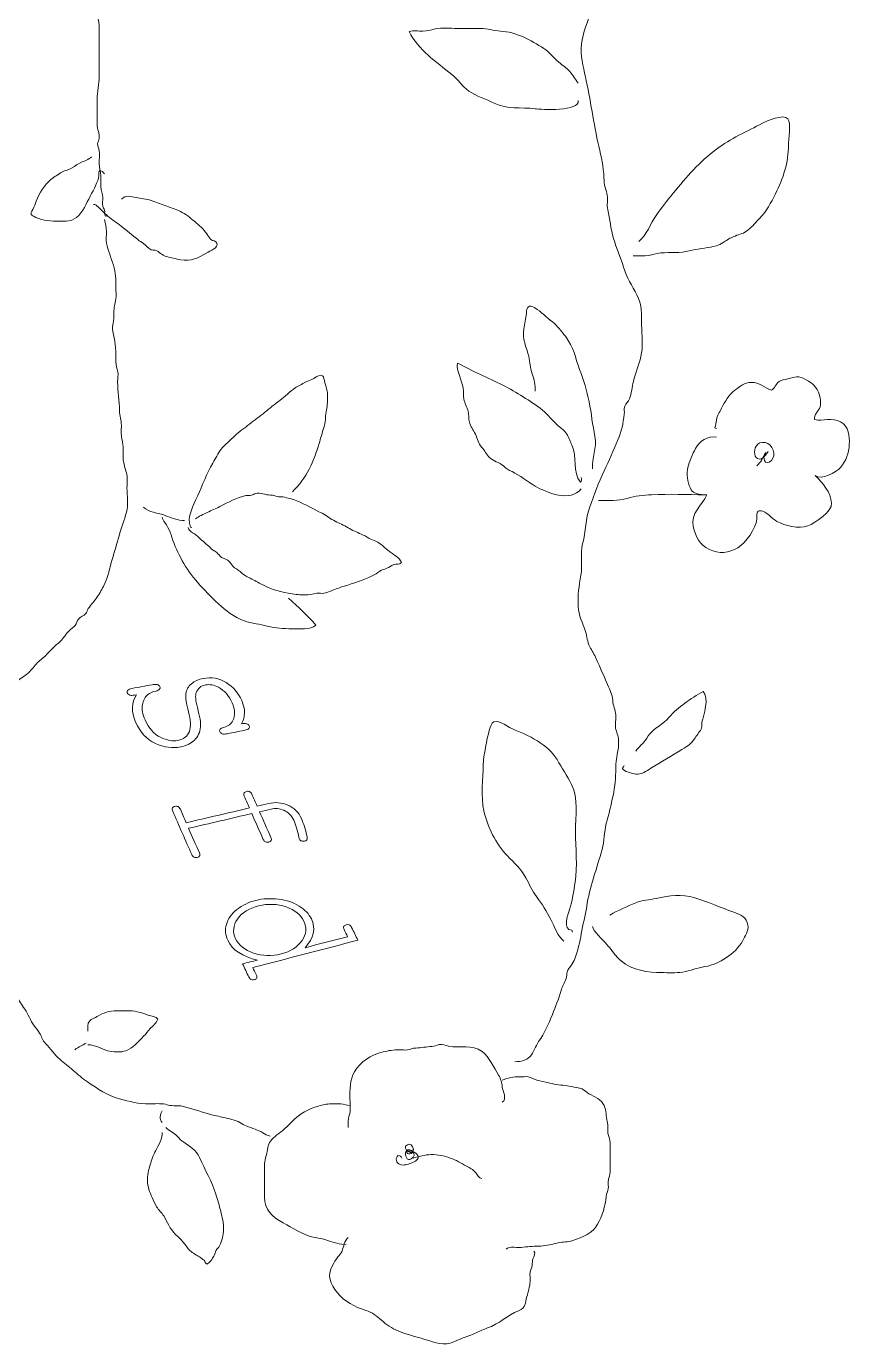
# Model space of a CAD drawing. Header units: millimetres. Extents: x 285.3 to 298.1, y -208.6 to -176.7.
# Drawn here: x 291.02 to 298.12, y -208.57 to -197.2 of the extents above; entities that cross this region are included whole.
import ezdxf

# ---------------------------------------------------------------- set-up
doc = ezdxf.new("R2010")
doc.units = ezdxf.units.MM
doc.header["$MEASUREMENT"] = 0
doc.layers.add('LeftSide', color=7, linetype='Continuous', lineweight=0)

# ---------------------------------------------------------------- blocks, each defined once
blk = doc.blocks.new('Block_4')
at = {"layer": 'LeftSide', "color": 18, "lineweight": 5, "true_color": 0x000000}
for points, knots in [([(292.877, -203.209), (292.896, -203.205), (292.911, -203.205), (292.922, -203.209), (292.933, -203.213), (292.941, -203.218), (292.944, -203.226), (292.948, -203.234), (292.946, -203.242), (292.94, -203.249), (292.934, -203.256), (292.921, -203.261), (292.9, -203.265), (292.853, -203.275), (292.806, -203.284), (292.758, -203.294), (292.739, -203.298), (292.723, -203.298), (292.712, -203.295), (292.702, -203.291), (292.694, -203.285), (292.691, -203.277), (292.687, -203.269), (292.688, -203.262), (292.693, -203.256), (292.698, -203.249), (292.709, -203.244), (292.725, -203.24), (292.763, -203.229), (292.79, -203.209), (292.804, -203.18), (292.826, -203.137), (292.823, -203.086), (292.797, -203.027), (292.77, -202.965), (292.731, -202.921), (292.679, -202.894), (292.64, -202.874), (292.603, -202.867), (292.568, -202.874), (292.528, -202.882), (292.502, -202.903), (292.488, -202.939), (292.479, -202.964), (292.482, -203.007), (292.498, -203.067), (292.519, -203.147), (292.528, -203.202), (292.525, -203.235), (292.521, -203.282), (292.503, -203.321), (292.472, -203.35), (292.441, -203.379), (292.401, -203.398), (292.354, -203.408), (292.284, -203.422), (292.211, -203.412), (292.136, -203.377), (292.061, -203.343), (292.004, -203.282), (291.966, -203.194), (291.927, -203.106), (291.929, -203.027), (291.972, -202.958), (291.95, -202.962), (291.935, -202.965), (291.927, -202.964), (291.92, -202.963), (291.913, -202.961), (291.906, -202.957), (291.9, -202.954), (291.895, -202.949), (291.893, -202.943), (291.89, -202.935), (291.891, -202.928), (291.897, -202.921), (291.904, -202.914), (291.916, -202.908), (291.936, -202.904), (291.993, -202.893), (292.05, -202.882), (292.107, -202.872), (292.127, -202.868), (292.142, -202.868), (292.153, -202.871), (292.164, -202.874), (292.171, -202.88), (292.175, -202.889), (292.178, -202.897), (292.176, -202.904), (292.171, -202.911), (292.165, -202.918), (292.155, -202.923), (292.141, -202.926), (292.111, -202.932), (292.088, -202.942), (292.072, -202.956), (292.047, -202.977), (292.031, -203.007), (292.025, -203.045), (292.018, -203.083), (292.026, -203.126), (292.048, -203.175), (292.079, -203.248), (292.123, -203.298), (292.179, -203.325), (292.234, -203.352), (292.285, -203.361), (292.329, -203.352), (292.381, -203.342), (292.413, -203.316), (292.429, -203.274), (292.444, -203.232), (292.441, -203.175), (292.422, -203.105), (292.402, -203.034), (292.395, -202.982), (292.399, -202.949), (292.403, -202.915), (292.419, -202.887), (292.447, -202.864), (292.474, -202.84), (292.507, -202.825), (292.547, -202.818), (292.618, -202.804), (292.684, -202.816), (292.746, -202.854), (292.807, -202.892), (292.852, -202.944), (292.88, -203.008), (292.913, -203.083), (292.912, -203.151), (292.877, -203.209)], [0, 0, 0, 0, 1, 1, 1, 2, 2, 2, 3, 3, 3, 4, 4, 4, 5, 5, 5, 6, 6, 6, 7, 7, 7, 8, 8, 8, 9, 9, 9, 10, 10, 10, 11, 11, 11, 12, 12, 12, 13, 13, 13, 14, 14, 14, 15, 15, 15, 16, 16, 16, 17, 17, 17, 18, 18, 18, 19, 19, 19, 20, 20, 20, 21, 21, 21, 22, 22, 22, 23, 23, 23, 24, 24, 24, 25, 25, 25, 26, 26, 26, 27, 27, 27, 28, 28, 28, 29, 29, 29, 30, 30, 30, 31, 31, 31, 32, 32, 32, 33, 33, 33, 34, 34, 34, 35, 35, 35, 36, 36, 36, 37, 37, 37, 38, 38, 38, 39, 39, 39, 40, 40, 40, 41, 41, 41, 42, 42, 42, 43, 43, 43, 44, 44, 44, 44]), ([(292.967, -203.982), (292.785, -204.024), (292.604, -204.067), (292.422, -204.109), (292.453, -204.18), (292.484, -204.25), (292.515, -204.32), (292.52, -204.332), (292.521, -204.341), (292.517, -204.347), (292.513, -204.353), (292.506, -204.358), (292.497, -204.36), (292.487, -204.363), (292.478, -204.362), (292.47, -204.358), (292.461, -204.355), (292.454, -204.347), (292.45, -204.336), (292.394, -204.211), (292.339, -204.085), (292.285, -203.96), (292.28, -203.948), (292.28, -203.939), (292.284, -203.933), (292.288, -203.927), (292.294, -203.922), (292.304, -203.92), (292.314, -203.918), (292.323, -203.918), (292.331, -203.922), (292.339, -203.926), (292.346, -203.933), (292.351, -203.945), (292.367, -203.983), (292.384, -204.022), (292.401, -204.061), (292.583, -204.019), (292.764, -203.976), (292.946, -203.934), (292.931, -203.899), (292.916, -203.865), (292.901, -203.831), (292.897, -203.82), (292.896, -203.811), (292.9, -203.804), (292.904, -203.798), (292.912, -203.794), (292.921, -203.791), (292.931, -203.789), (292.94, -203.79), (292.948, -203.793), (292.956, -203.797), (292.963, -203.804), (292.968, -203.815), (292.983, -203.85), (292.998, -203.884), (293.013, -203.918), (293.046, -203.911), (293.079, -203.903), (293.112, -203.895), (293.167, -203.882), (293.222, -203.887), (293.277, -203.91), (293.332, -203.933), (293.37, -203.971), (293.394, -204.024), (293.413, -204.068), (293.429, -204.117), (293.44, -204.17), (293.444, -204.191), (293.445, -204.203), (293.441, -204.209), (293.437, -204.214), (293.43, -204.218), (293.421, -204.22), (293.412, -204.222), (293.403, -204.221), (293.395, -204.218), (293.387, -204.216), (293.381, -204.21), (293.378, -204.203), (293.376, -204.2), (293.375, -204.195), (293.373, -204.187), (293.36, -204.128), (293.345, -204.079), (293.328, -204.039), (293.309, -203.998), (293.281, -203.97), (293.243, -203.954), (293.206, -203.938), (293.168, -203.935), (293.133, -203.943), (293.1, -203.951), (293.067, -203.959), (293.033, -203.966), (293.066, -204.04), (293.098, -204.114), (293.131, -204.188), (293.136, -204.2), (293.137, -204.208), (293.133, -204.215), (293.128, -204.221), (293.122, -204.226), (293.112, -204.228), (293.102, -204.23), (293.094, -204.23), (293.085, -204.226), (293.077, -204.223), (293.07, -204.216), (293.065, -204.204), (293.032, -204.13), (292.999, -204.056), (292.967, -203.982)], [0, 0, 0, 0, 1, 1, 1, 2, 2, 2, 3, 3, 3, 4, 4, 4, 5, 5, 5, 6, 6, 6, 7, 7, 7, 8, 8, 8, 9, 9, 9, 10, 10, 10, 11, 11, 11, 12, 12, 12, 13, 13, 13, 14, 14, 14, 15, 15, 15, 16, 16, 16, 17, 17, 17, 18, 18, 18, 19, 19, 19, 20, 20, 20, 21, 21, 21, 22, 22, 22, 23, 23, 23, 24, 24, 24, 25, 25, 25, 26, 26, 26, 27, 27, 27, 28, 28, 28, 29, 29, 29, 30, 30, 30, 31, 31, 31, 32, 32, 32, 33, 33, 33, 34, 34, 34, 35, 35, 35, 36, 36, 36, 37, 37, 37, 38, 38, 38, 38]), ([(293.88, -205.073), (293.579, -205.152), (293.277, -205.23), (292.975, -205.309), (292.985, -205.33), (292.996, -205.351), (293.006, -205.373), (293.012, -205.384), (293.013, -205.393), (293.009, -205.4), (293.005, -205.406), (292.999, -205.411), (292.989, -205.413), (292.98, -205.416), (292.971, -205.415), (292.962, -205.412), (292.954, -205.409), (292.947, -205.401), (292.941, -205.39), (292.923, -205.352), (292.905, -205.315), (292.887, -205.278), (292.93, -205.266), (292.973, -205.255), (293.016, -205.244), (292.886, -205.216), (292.8, -205.159), (292.76, -205.073), (292.739, -205.03), (292.735, -204.984), (292.748, -204.937), (292.761, -204.889), (292.791, -204.847), (292.838, -204.809), (292.885, -204.772), (292.94, -204.745), (293.001, -204.73), (293.064, -204.715), (293.129, -204.711), (293.197, -204.72), (293.266, -204.728), (293.325, -204.748), (293.375, -204.779), (293.425, -204.81), (293.46, -204.847), (293.48, -204.89), (293.519, -204.973), (293.501, -205.055), (293.425, -205.138), (293.547, -205.106), (293.67, -205.075), (293.792, -205.043), (293.782, -205.022), (293.772, -205.001), (293.762, -204.98), (293.756, -204.969), (293.755, -204.96), (293.759, -204.954), (293.763, -204.947), (293.77, -204.943), (293.78, -204.94), (293.789, -204.938), (293.798, -204.938), (293.806, -204.941), (293.815, -204.945), (293.822, -204.952), (293.827, -204.964), (293.845, -205), (293.863, -205.037), (293.88, -205.073)], [0, 0, 0, 0, 1, 1, 1, 2, 2, 2, 3, 3, 3, 4, 4, 4, 5, 5, 5, 6, 6, 6, 7, 7, 7, 8, 8, 8, 9, 9, 9, 10, 10, 10, 11, 11, 11, 12, 12, 12, 13, 13, 13, 14, 14, 14, 15, 15, 15, 16, 16, 16, 17, 17, 17, 18, 18, 18, 19, 19, 19, 20, 20, 20, 21, 21, 21, 22, 22, 22, 23, 23, 23, 23]), ([(293.22, -205.191), (293.303, -205.17), (293.362, -205.131), (293.4, -205.076), (293.437, -205.021), (293.442, -204.966), (293.416, -204.91), (293.389, -204.854), (293.338, -204.812), (293.262, -204.786), (293.186, -204.76), (293.107, -204.757), (293.024, -204.778), (292.942, -204.798), (292.881, -204.836), (292.843, -204.891), (292.805, -204.947), (292.8, -205.003), (292.827, -205.06), (292.853, -205.116), (292.906, -205.158), (292.982, -205.184), (293.059, -205.21), (293.138, -205.212), (293.22, -205.191)], [0, 0, 0, 0, 1, 1, 1, 2, 2, 2, 3, 3, 3, 4, 4, 4, 5, 5, 5, 6, 6, 6, 7, 7, 7, 8, 8, 8, 8])]:
    blk.add_open_spline(points, degree=3, knots=knots, dxfattribs=at)

msp = doc.modelspace()

# ---------------------------------------------------------------- linework, layer by layer
at = {"layer": 'LeftSide', "color": 18, "lineweight": 9, "true_color": 0x000000}
for points in [[(295.045, -207.197)], [(295.093, -207.095)], [(295.013, -207.285)], [(295.173, -207.212)], [(295.237, -207.256)], [(295.349, -207.299)], [(295.109, -207.372)]]:
    msp.add_lwpolyline(points, dxfattribs=at)
for points, knots in [([(289.233, -191.9), (289.238, -191.924), (289.225, -191.935), (289.233, -191.958), (289.24, -191.98), (289.256, -191.996), (289.266, -192.017), (289.278, -192.042), (289.287, -192.078), (289.294, -192.104), (289.301, -192.133), (289.293, -192.163), (289.301, -192.192), (289.31, -192.223), (289.327, -192.251), (289.343, -192.28), (289.347, -192.288), (289.344, -192.3), (289.349, -192.308), (289.355, -192.319), (289.369, -192.328), (289.375, -192.341), (289.381, -192.356), (289.38, -192.374), (289.387, -192.389), (289.393, -192.401), (289.404, -192.411), (289.41, -192.424), (289.423, -192.453), (289.433, -192.484), (289.446, -192.513), (289.469, -192.564), (289.475, -192.616), (289.486, -192.669), (289.498, -192.725), (289.504, -192.781), (289.518, -192.836), (289.525, -192.862), (289.519, -192.886), (289.521, -192.912), (289.524, -192.94), (289.536, -192.965), (289.538, -192.993), (289.541, -193.046), (289.538, -193.101), (289.538, -193.154), (289.538, -193.208), (289.538, -193.257), (289.55, -193.31), (289.564, -193.371), (289.577, -193.432), (289.597, -193.492), (289.617, -193.552), (289.647, -193.608), (289.67, -193.666), (289.683, -193.698), (289.681, -193.733), (289.697, -193.765), (289.714, -193.8), (289.735, -193.835), (289.758, -193.867), (289.771, -193.886), (289.784, -193.906), (289.797, -193.925), (289.821, -193.958), (289.834, -193.996), (289.857, -194.028), (289.871, -194.047), (289.889, -194.067), (289.905, -194.086), (289.917, -194.099), (289.934, -194.108), (289.947, -194.121), (289.964, -194.14), (289.966, -194.159), (289.979, -194.179), (290.015, -194.232), (290.062, -194.282), (290.098, -194.337), (290.115, -194.363), (290.127, -194.392), (290.145, -194.417), (290.166, -194.447), (290.197, -194.472), (290.219, -194.5), (290.267, -194.561), (290.323, -194.607), (290.378, -194.661), (290.429, -194.71), (290.468, -194.769), (290.514, -194.821), (290.558, -194.871), (290.605, -194.917), (290.649, -194.967), (290.69, -195.014), (290.743, -195.067), (290.775, -195.12), (290.806, -195.173), (290.855, -195.22), (290.883, -195.274), (290.911, -195.329), (290.938, -195.385), (290.966, -195.44), (291.024, -195.55), (291.071, -195.66), (291.111, -195.776), (291.131, -195.837), (291.174, -195.878), (291.203, -195.936), (291.219, -195.968), (291.228, -196.009), (291.25, -196.038), (291.27, -196.065), (291.289, -196.083), (291.303, -196.114), (291.315, -196.144), (291.324, -196.175), (291.34, -196.204), (291.358, -196.234), (291.366, -196.267), (291.382, -196.297), (291.418, -196.361), (291.454, -196.417), (291.479, -196.486), (291.501, -196.547), (291.511, -196.607), (291.535, -196.668), (291.547, -196.699), (291.553, -196.728), (291.562, -196.759), (291.574, -196.796), (291.599, -196.834), (291.604, -196.872), (291.605, -196.884), (291.6, -196.9), (291.602, -196.912), (291.605, -196.928), (291.614, -196.94), (291.617, -196.956), (291.623, -196.983), (291.632, -197.011), (291.636, -197.039), (291.64, -197.073), (291.634, -197.103), (291.643, -197.136), (291.652, -197.173), (291.651, -197.206), (291.651, -197.244), (291.651, -197.372), (291.651, -197.501), (291.651, -197.629), (291.651, -197.698), (291.634, -197.761), (291.635, -197.829), (291.635, -197.901), (291.632, -197.973), (291.634, -198.045), (291.636, -198.086), (291.655, -198.123), (291.652, -198.165), (291.65, -198.182), (291.639, -198.197), (291.638, -198.212), (291.636, -198.234), (291.648, -198.249), (291.652, -198.27), (291.658, -198.304), (291.65, -198.345), (291.651, -198.38), (291.651, -198.417), (291.666, -198.449), (291.667, -198.486), (291.668, -198.517), (291.665, -198.549), (291.667, -198.58), (291.669, -198.613), (291.682, -198.642), (291.683, -198.675), (291.684, -198.699), (291.678, -198.725), (291.682, -198.748), (291.685, -198.761), (291.695, -198.771), (291.698, -198.784), (291.701, -198.801), (291.696, -198.816), (291.702, -198.832), (291.706, -198.833), (291.71, -198.834), (291.715, -198.835)], [0, 0, 0, 0, 1, 1, 1, 2, 2, 2, 3, 3, 3, 4, 4, 4, 5, 5, 5, 6, 6, 6, 7, 7, 7, 8, 8, 8, 9, 9, 9, 10, 10, 10, 11, 11, 11, 12, 12, 12, 13, 13, 13, 14, 14, 14, 15, 15, 15, 16, 16, 16, 17, 17, 17, 18, 18, 18, 19, 19, 19, 20, 20, 20, 21, 21, 21, 22, 22, 22, 23, 23, 23, 24, 24, 24, 25, 25, 25, 26, 26, 26, 27, 27, 27, 28, 28, 28, 29, 29, 29, 30, 30, 30, 31, 31, 31, 32, 32, 32, 33, 33, 33, 34, 34, 34, 35, 35, 35, 36, 36, 36, 37, 37, 37, 38, 38, 38, 39, 39, 39, 40, 40, 40, 41, 41, 41, 42, 42, 42, 43, 43, 43, 44, 44, 44, 45, 45, 45, 46, 46, 46, 47, 47, 47, 48, 48, 48, 49, 49, 49, 50, 50, 50, 51, 51, 51, 52, 52, 52, 53, 53, 53, 54, 54, 54, 55, 55, 55, 56, 56, 56, 57, 57, 57, 58, 58, 58, 59, 59, 59, 60, 60, 60, 61, 61, 61, 62, 62, 62, 63, 63, 63, 63]), ([(295.234, -206.121), (295.288, -206.116), (295.328, -206.113), (295.364, -206.074), (295.396, -206.04), (295.413, -205.987), (295.438, -205.947), (295.488, -205.871), (295.523, -205.8), (295.556, -205.714), (295.583, -205.645), (295.61, -205.578), (295.631, -205.507), (295.641, -205.469), (295.662, -205.44), (295.675, -205.403), (295.681, -205.385), (295.678, -205.365), (295.684, -205.348), (295.699, -205.305), (295.735, -205.276), (295.75, -205.234), (295.774, -205.169), (295.794, -205.084), (295.805, -205.018), (295.818, -204.939), (295.841, -204.863), (295.852, -204.783), (295.876, -204.617), (295.94, -204.454), (295.984, -204.291), (296.004, -204.217), (296.002, -204.144), (296.021, -204.068), (296.042, -203.986), (296.063, -203.909), (296.079, -203.827), (296.096, -203.745), (296.102, -203.676), (296.102, -203.591), (296.101, -203.505), (296.131, -203.436), (296.127, -203.349), (296.125, -203.308), (296.108, -203.284), (296.101, -203.245), (296.094, -203.21), (296.106, -203.169), (296.103, -203.132), (296.099, -203.09), (296.08, -203.051), (296.076, -203.008), (296.071, -202.95), (296.056, -202.925), (296.032, -202.871), (296, -202.796), (295.967, -202.723), (295.934, -202.648), (295.919, -202.611), (295.896, -202.579), (295.878, -202.544), (295.855, -202.499), (295.858, -202.458), (295.842, -202.413), (295.817, -202.341), (295.783, -202.275), (295.779, -202.197), (295.774, -202.102), (295.785, -202.019), (295.802, -201.929), (295.819, -201.839), (295.792, -201.747), (295.817, -201.657), (295.845, -201.552), (295.84, -201.439), (295.879, -201.339), (295.918, -201.237), (295.952, -201.13), (296.002, -201.03), (296.046, -200.942), (296.079, -200.852), (296.12, -200.762), (296.152, -200.694), (296.166, -200.616), (296.176, -200.542), (296.18, -200.515), (296.171, -200.502), (296.18, -200.472), (296.188, -200.45), (296.213, -200.431), (296.221, -200.41), (296.239, -200.365), (296.242, -200.305), (296.254, -200.258), (296.272, -200.187), (296.302, -200.115), (296.319, -200.045), (296.34, -199.962), (296.325, -199.859), (296.325, -199.773), (296.325, -199.68), (296.329, -199.598), (296.285, -199.513), (296.244, -199.434), (296.196, -199.362), (296.17, -199.275), (296.144, -199.19), (296.109, -199.112), (296.083, -199.026), (296.058, -198.943), (296.052, -198.861), (296.033, -198.779), (296.023, -198.737), (296.036, -198.695), (296.029, -198.655), (296.021, -198.611), (296.003, -198.577), (296.002, -198.531), (296.001, -198.446), (295.985, -198.352), (295.965, -198.27), (295.918, -198.074), (295.891, -197.868), (295.848, -197.669), (295.83, -197.582), (295.803, -197.482), (295.804, -197.391), (295.804, -197.291), (295.851, -197.192), (295.879, -197.098), (295.906, -197.004), (295.954, -196.925), (295.953, -196.825), (295.952, -196.773), (295.965, -196.729), (295.96, -196.677), (295.956, -196.633), (295.953, -196.592), (295.953, -196.547), (295.954, -196.452), (295.942, -196.351), (295.916, -196.262), (295.89, -196.173), (295.856, -196.06), (295.779, -196.001)], [0, 0, 0, 0, 1, 1, 1, 2, 2, 2, 3, 3, 3, 4, 4, 4, 5, 5, 5, 6, 6, 6, 7, 7, 7, 8, 8, 8, 9, 9, 9, 10, 10, 10, 11, 11, 11, 12, 12, 12, 13, 13, 13, 14, 14, 14, 15, 15, 15, 16, 16, 16, 17, 17, 17, 18, 18, 18, 19, 19, 19, 20, 20, 20, 21, 21, 21, 22, 22, 22, 23, 23, 23, 24, 24, 24, 25, 25, 25, 26, 26, 26, 27, 27, 27, 28, 28, 28, 29, 29, 29, 30, 30, 30, 31, 31, 31, 32, 32, 32, 33, 33, 33, 34, 34, 34, 35, 35, 35, 36, 36, 36, 37, 37, 37, 38, 38, 38, 39, 39, 39, 40, 40, 40, 41, 41, 41, 42, 42, 42, 43, 43, 43, 44, 44, 44, 45, 45, 45, 46, 46, 46, 47, 47, 47, 48, 48, 48, 48]), ([(295.779, -197.688), (295.751, -197.658), (295.735, -197.62), (295.706, -197.589), (295.676, -197.557), (295.644, -197.535), (295.611, -197.508), (295.567, -197.472), (295.532, -197.423), (295.482, -197.39), (295.375, -197.319), (295.24, -197.246), (295.11, -197.241), (295.048, -197.238), (294.998, -197.216), (294.936, -197.217), (294.87, -197.217), (294.804, -197.217), (294.738, -197.217), (294.675, -197.217), (294.605, -197.208), (294.545, -197.222), (294.504, -197.232), (294.483, -197.24), (294.44, -197.241), (294.402, -197.242), (294.358, -197.232), (294.322, -197.244), (294.402, -197.402), (294.556, -197.506), (294.689, -197.613), (294.742, -197.656), (294.78, -197.717), (294.836, -197.757), (294.901, -197.802), (294.984, -197.826), (295.055, -197.862), (295.167, -197.918), (295.284, -197.894), (295.407, -197.91), (295.457, -197.917), (295.797, -197.936), (295.779, -197.837)], [0, 0, 0, 0, 1, 1, 1, 2, 2, 2, 3, 3, 3, 4, 4, 4, 5, 5, 5, 6, 6, 6, 7, 7, 7, 8, 8, 8, 9, 9, 9, 10, 10, 10, 11, 11, 11, 12, 12, 12, 13, 13, 13, 14, 14, 14, 14]), ([(296.3, -199.052), (296.369, -198.999), (296.403, -198.896), (296.45, -198.828), (296.496, -198.762), (296.547, -198.7), (296.598, -198.636), (296.71, -198.497), (296.828, -198.364), (296.971, -198.257), (297.089, -198.169), (297.234, -198.103), (297.366, -198.034), (297.4, -198.016), (297.55, -197.952), (297.586, -197.995), (297.614, -198.028), (297.59, -198.181), (297.59, -198.222), (297.59, -198.372), (297.546, -198.508), (297.478, -198.643), (297.439, -198.72), (297.403, -198.791), (297.342, -198.854), (297.311, -198.887), (297.279, -198.924), (297.244, -198.953), (297.204, -198.987), (297.175, -198.988), (297.13, -199.006), (297.098, -199.018), (297.074, -199.032), (297.046, -199.051), (296.996, -199.085), (296.976, -199.09), (296.92, -199.101), (296.849, -199.115), (296.777, -199.122), (296.707, -199.139), (296.626, -199.158), (296.542, -199.14), (296.46, -199.157), (296.422, -199.164), (296.402, -199.176), (296.355, -199.176), (296.32, -199.176), (296.286, -199.176), (296.251, -199.176)], [0, 0, 0, 0, 1, 1, 1, 2, 2, 2, 3, 3, 3, 4, 4, 4, 5, 5, 5, 6, 6, 6, 7, 7, 7, 8, 8, 8, 9, 9, 9, 10, 10, 10, 11, 11, 11, 12, 12, 12, 13, 13, 13, 14, 14, 14, 15, 15, 15, 16, 16, 16, 16]), ([(291.587, -198.325), (291.562, -198.346), (291.524, -198.359), (291.494, -198.373), (291.466, -198.386), (291.446, -198.4), (291.419, -198.419), (291.391, -198.438), (291.358, -198.439), (291.331, -198.455), (291.301, -198.474), (291.263, -198.497), (291.236, -198.52), (291.178, -198.57), (291.135, -198.636), (291.11, -198.705), (291.101, -198.73), (291.093, -198.752), (291.079, -198.777), (291.054, -198.819), (291.06, -198.826), (291.106, -198.846), (291.171, -198.873), (291.24, -198.879), (291.311, -198.879), (291.39, -198.879), (291.448, -198.874), (291.495, -198.807), (291.537, -198.747), (291.563, -198.679), (291.599, -198.616), (291.615, -198.588), (291.625, -198.558), (291.639, -198.529), (291.654, -198.499), (291.643, -198.472), (291.653, -198.443), (291.672, -198.441), (291.688, -198.458), (291.699, -198.471)], [0, 0, 0, 0, 1, 1, 1, 2, 2, 2, 3, 3, 3, 4, 4, 4, 5, 5, 5, 6, 6, 6, 7, 7, 7, 8, 8, 8, 9, 9, 9, 10, 10, 10, 11, 11, 11, 12, 12, 12, 13, 13, 13, 13]), ([(291.843, -198.689), (291.884, -198.649), (291.925, -198.664), (291.97, -198.675), (292.013, -198.685), (292.057, -198.684), (292.099, -198.7), (292.183, -198.732), (292.27, -198.756), (292.352, -198.794), (292.392, -198.813), (292.438, -198.851), (292.472, -198.879), (292.511, -198.911), (292.551, -198.949), (292.58, -198.988), (292.591, -199.003), (292.6, -199.024), (292.615, -199.036), (292.631, -199.049), (292.657, -199.045), (292.666, -199.068), (292.682, -199.105), (292.606, -199.135), (292.579, -199.152), (292.517, -199.191), (292.433, -199.229), (292.355, -199.211), (292.314, -199.201), (292.268, -199.195), (292.227, -199.181), (292.209, -199.176), (292.195, -199.165), (292.18, -199.156), (292.167, -199.144), (292.152, -199.135), (292.135, -199.129), (292.123, -199.128), (292.111, -199.126), (292.1, -199.125), (292.074, -199.115), (292.057, -199.085), (292.034, -199.07), (292.016, -199.059), (292, -199.051), (291.984, -199.036), (291.937, -198.995), (291.889, -198.962), (291.842, -198.921), (291.805, -198.889), (291.763, -198.869), (291.727, -198.835), (291.711, -198.82), (291.695, -198.807), (291.679, -198.792), (291.66, -198.773), (291.632, -198.736), (291.603, -198.733)], [0, 0, 0, 0, 1, 1, 1, 2, 2, 2, 3, 3, 3, 4, 4, 4, 5, 5, 5, 6, 6, 6, 7, 7, 7, 8, 8, 8, 9, 9, 9, 10, 10, 10, 11, 11, 11, 12, 12, 12, 13, 13, 13, 14, 14, 14, 15, 15, 15, 16, 16, 16, 17, 17, 17, 18, 18, 18, 19, 19, 19, 19]), ([(291.699, -198.864), (291.704, -198.9), (291.715, -198.928), (291.715, -198.966), (291.715, -198.997), (291.707, -199.038), (291.714, -199.068), (291.729, -199.132), (291.754, -199.193), (291.775, -199.257), (291.796, -199.322), (291.795, -199.383), (291.795, -199.45), (291.795, -199.48), (291.802, -199.519), (291.796, -199.548), (291.788, -199.59), (291.779, -199.622), (291.779, -199.665), (291.779, -199.699), (291.778, -199.728), (291.771, -199.76), (291.763, -199.798), (291.766, -199.818), (291.775, -199.855), (291.794, -199.932), (291.796, -200.007), (291.795, -200.088), (291.795, -200.123), (291.805, -200.143), (291.812, -200.175), (291.817, -200.202), (291.811, -200.235), (291.811, -200.262), (291.811, -200.347), (291.824, -200.426), (291.827, -200.51), (291.828, -200.555), (291.843, -200.593), (291.843, -200.638), (291.843, -200.677), (291.839, -200.716), (291.847, -200.754), (291.853, -200.787), (291.859, -200.814), (291.859, -200.849), (291.859, -200.886), (291.855, -200.925), (291.863, -200.961), (291.87, -200.999), (291.887, -201.037), (291.892, -201.075), (291.896, -201.108), (291.891, -201.144), (291.891, -201.177), (291.891, -201.241), (291.905, -201.323), (291.887, -201.384), (291.868, -201.453), (291.841, -201.521), (291.823, -201.588), (291.806, -201.656), (291.784, -201.726), (291.763, -201.792), (291.741, -201.865), (291.73, -201.941), (291.695, -202.011), (291.678, -202.046), (291.657, -202.083), (291.635, -202.116), (291.612, -202.152), (291.582, -202.181), (291.558, -202.215), (291.549, -202.228), (291.546, -202.246), (291.536, -202.259), (291.52, -202.28), (291.49, -202.284), (291.473, -202.306), (291.459, -202.323), (291.458, -202.343), (291.444, -202.361), (291.431, -202.376), (291.41, -202.391), (291.395, -202.404), (291.362, -202.434), (291.347, -202.472), (291.315, -202.5), (291.274, -202.536), (291.239, -202.567), (291.202, -202.609), (291.178, -202.636), (291.145, -202.655), (291.121, -202.681), (291.094, -202.711), (291.073, -202.74), (291.042, -202.769), (291.008, -202.801), (290.963, -202.822), (290.93, -202.855), (290.894, -202.891), (290.857, -202.935), (290.831, -202.976), (290.792, -203.037), (290.751, -203.095), (290.725, -203.162), (290.711, -203.2), (290.708, -203.241), (290.691, -203.278), (290.67, -203.323), (290.651, -203.365), (290.643, -203.413), (290.635, -203.454), (290.611, -203.484), (290.61, -203.527), (290.609, -203.56), (290.604, -203.584), (290.598, -203.618), (290.59, -203.659), (290.601, -203.701), (290.591, -203.742), (290.578, -203.79), (290.581, -203.815), (290.591, -203.865), (290.607, -203.95), (290.589, -204.039), (290.607, -204.123), (290.614, -204.158), (290.61, -204.194), (290.61, -204.229), (290.61, -204.251), (290.609, -204.273), (290.61, -204.295), (290.611, -204.322), (290.624, -204.345), (290.627, -204.372), (290.636, -204.452), (290.635, -204.538), (290.663, -204.615), (290.675, -204.649), (290.67, -204.675), (290.674, -204.709), (290.676, -204.733), (290.687, -204.753), (290.695, -204.776), (290.705, -204.804), (290.705, -204.822), (290.706, -204.852), (290.707, -204.894), (290.726, -204.931), (290.738, -204.972), (290.751, -205.013), (290.763, -205.047), (290.77, -205.089), (290.778, -205.136), (290.805, -205.169), (290.823, -205.212), (290.84, -205.253), (290.855, -205.295), (290.871, -205.336), (290.885, -205.373), (290.889, -205.409), (290.903, -205.446), (290.917, -205.483), (290.934, -205.515), (290.946, -205.551), (290.962, -205.596), (290.984, -205.628), (291.011, -205.667), (291.042, -205.712), (291.058, -205.765), (291.091, -205.81), (291.106, -205.831), (291.127, -205.853), (291.139, -205.875), (291.158, -205.907), (291.162, -205.935), (291.19, -205.963), (291.233, -206.006), (291.269, -206.062), (291.315, -206.102), (291.35, -206.133), (291.391, -206.159), (291.426, -206.192), (291.467, -206.229), (291.505, -206.263), (291.551, -206.294), (291.637, -206.353), (291.724, -206.412), (291.827, -206.44), (291.914, -206.463), (291.993, -206.484), (292.083, -206.484), (292.128, -206.483), (292.18, -206.477), (292.224, -206.487), (292.243, -206.491), (292.254, -206.497), (292.274, -206.498), (292.302, -206.501), (292.328, -206.496), (292.355, -206.501), (292.439, -206.518), (292.521, -206.549), (292.603, -206.573), (292.643, -206.584), (292.684, -206.591), (292.723, -206.6), (292.766, -206.61), (292.825, -206.622), (292.864, -206.643), (292.888, -206.656), (292.894, -206.664), (292.919, -206.673), (292.945, -206.682), (292.969, -206.692), (292.995, -206.702), (293.02, -206.712), (293.037, -206.717), (293.061, -206.732), (293.08, -206.744), (293.099, -206.758), (293.124, -206.76)], [0, 0, 0, 0, 1, 1, 1, 2, 2, 2, 3, 3, 3, 4, 4, 4, 5, 5, 5, 6, 6, 6, 7, 7, 7, 8, 8, 8, 9, 9, 9, 10, 10, 10, 11, 11, 11, 12, 12, 12, 13, 13, 13, 14, 14, 14, 15, 15, 15, 16, 16, 16, 17, 17, 17, 18, 18, 18, 19, 19, 19, 20, 20, 20, 21, 21, 21, 22, 22, 22, 23, 23, 23, 24, 24, 24, 25, 25, 25, 26, 26, 26, 27, 27, 27, 28, 28, 28, 29, 29, 29, 30, 30, 30, 31, 31, 31, 32, 32, 32, 33, 33, 33, 34, 34, 34, 35, 35, 35, 36, 36, 36, 37, 37, 37, 38, 38, 38, 39, 39, 39, 40, 40, 40, 41, 41, 41, 42, 42, 42, 43, 43, 43, 44, 44, 44, 45, 45, 45, 46, 46, 46, 47, 47, 47, 48, 48, 48, 49, 49, 49, 50, 50, 50, 51, 51, 51, 52, 52, 52, 53, 53, 53, 54, 54, 54, 55, 55, 55, 56, 56, 56, 57, 57, 57, 58, 58, 58, 59, 59, 59, 60, 60, 60, 61, 61, 61, 62, 62, 62, 63, 63, 63, 64, 64, 64, 65, 65, 65, 66, 66, 66, 67, 67, 67, 68, 68, 68, 69, 69, 69, 70, 70, 70, 71, 71, 71, 72, 72, 72, 73, 73, 73, 74, 74, 74, 74]), ([(295.407, -200.342), (295.413, -200.291), (295.399, -200.239), (295.382, -200.192), (295.364, -200.14), (295.365, -200.095), (295.352, -200.043), (295.332, -199.965), (295.295, -199.891), (295.31, -199.807), (295.318, -199.76), (295.329, -199.72), (295.332, -199.672), (295.336, -199.616), (295.35, -199.593), (295.406, -199.626), (295.457, -199.655), (295.508, -199.709), (295.556, -199.745), (295.6, -199.778), (295.634, -199.828), (295.668, -199.87), (295.743, -199.964), (295.751, -200.05), (295.791, -200.157), (295.826, -200.25), (295.854, -200.338), (295.873, -200.435), (295.893, -200.535), (295.902, -200.634), (295.923, -200.733), (295.943, -200.832), (295.893, -200.917), (295.903, -201.012)], [0, 0, 0, 0, 1, 1, 1, 2, 2, 2, 3, 3, 3, 4, 4, 4, 5, 5, 5, 6, 6, 6, 7, 7, 7, 8, 8, 8, 9, 9, 9, 10, 10, 10, 11, 11, 11, 11]), ([(295.804, -201.185), (295.714, -201.3), (295.506, -201.219), (295.408, -201.16), (295.341, -201.12), (295.276, -201.068), (295.209, -201.036), (295.177, -201.022), (295.162, -201.01), (295.135, -200.987), (295.098, -200.955), (295.047, -200.946), (295.015, -200.914), (294.993, -200.892), (294.97, -200.852), (294.948, -200.827), (294.917, -200.792), (294.911, -200.755), (294.893, -200.713), (294.877, -200.678), (294.851, -200.646), (294.842, -200.609), (294.833, -200.578), (294.839, -200.546), (294.831, -200.515), (294.823, -200.481), (294.8, -200.446), (294.793, -200.411), (294.786, -200.378), (294.794, -200.347), (294.789, -200.317), (294.777, -200.25), (294.727, -200.168), (294.739, -200.101), (294.808, -200.135), (294.867, -200.169), (294.937, -200.199), (295.002, -200.227), (295.067, -200.261), (295.129, -200.292), (295.247, -200.351), (295.365, -200.426), (295.47, -200.505), (295.52, -200.544), (295.557, -200.598), (295.605, -200.64), (295.638, -200.668), (295.659, -200.678), (295.681, -200.713), (295.696, -200.737), (295.711, -200.782), (295.724, -200.808), (295.774, -200.907), (295.725, -201.042), (295.799, -201.128), (295.808, -201.116), (295.81, -201.102), (295.804, -201.086)], [0, 0, 0, 0, 1, 1, 1, 2, 2, 2, 3, 3, 3, 4, 4, 4, 5, 5, 5, 6, 6, 6, 7, 7, 7, 8, 8, 8, 9, 9, 9, 10, 10, 10, 11, 11, 11, 12, 12, 12, 13, 13, 13, 14, 14, 14, 15, 15, 15, 16, 16, 16, 17, 17, 17, 18, 18, 18, 19, 19, 19, 19]), ([(293.316, -201.21), (293.441, -201.093), (293.502, -200.942), (293.547, -200.793), (293.561, -200.747), (293.572, -200.702), (293.588, -200.656), (293.604, -200.61), (293.598, -200.568), (293.608, -200.522), (293.617, -200.477), (293.62, -200.44), (293.62, -200.394), (293.62, -200.34), (293.605, -200.303), (293.592, -200.251), (293.586, -200.227), (293.59, -200.206), (293.557, -200.206), (293.539, -200.206), (293.502, -200.233), (293.483, -200.241), (293.466, -200.249), (293.445, -200.256), (293.428, -200.266), (293.4, -200.282), (293.365, -200.298), (293.339, -200.315), (293.292, -200.346), (293.254, -200.39), (293.207, -200.423), (293.161, -200.456), (293.123, -200.49), (293.08, -200.525), (293.036, -200.56), (292.99, -200.592), (292.947, -200.627), (292.904, -200.661), (292.858, -200.689), (292.82, -200.728), (292.781, -200.768), (292.736, -200.801), (292.701, -200.844), (292.672, -200.879), (292.656, -200.923), (292.632, -200.962), (292.575, -201.053), (292.543, -201.151), (292.499, -201.246), (292.465, -201.322), (292.404, -201.428), (292.438, -201.513), (292.442, -201.514), (292.447, -201.515), (292.451, -201.516)], [0, 0, 0, 0, 1, 1, 1, 2, 2, 2, 3, 3, 3, 4, 4, 4, 5, 5, 5, 6, 6, 6, 7, 7, 7, 8, 8, 8, 9, 9, 9, 10, 10, 10, 11, 11, 11, 12, 12, 12, 13, 13, 13, 14, 14, 14, 15, 15, 15, 16, 16, 16, 17, 17, 17, 18, 18, 18, 18]), ([(296.97, -200.739), (296.896, -200.726), (296.821, -200.773), (296.788, -200.838), (296.766, -200.882), (296.735, -200.953), (296.724, -200.999), (296.711, -201.052), (296.718, -201.127), (296.743, -201.174), (296.761, -201.206), (296.756, -201.208), (296.795, -201.224), (296.825, -201.236), (296.858, -201.235), (296.888, -201.237), (296.845, -201.333), (296.744, -201.39), (296.77, -201.509), (296.79, -201.597), (296.825, -201.666), (296.909, -201.707), (296.987, -201.746), (297.078, -201.738), (297.154, -201.692), (297.225, -201.648), (297.31, -201.526), (297.318, -201.445), (297.322, -201.403), (297.305, -201.372), (297.355, -201.373), (297.395, -201.375), (297.452, -201.444), (297.49, -201.465), (297.559, -201.502), (297.68, -201.533), (297.758, -201.503), (297.822, -201.479), (297.969, -201.376), (297.962, -201.309), (297.953, -201.213), (297.889, -201.133), (297.821, -201.07), (297.872, -201.115), (298.002, -201.041), (298.038, -201), (298.09, -200.941), (298.111, -200.876), (298.114, -200.801), (298.117, -200.729), (298.114, -200.65), (298.038, -200.606), (297.971, -200.568), (297.886, -200.602), (297.815, -200.588), (297.809, -200.543), (297.85, -200.517), (297.862, -200.477), (297.868, -200.457), (297.867, -200.425), (297.864, -200.404), (297.852, -200.325), (297.806, -200.281), (297.738, -200.241), (297.68, -200.207), (297.648, -200.22), (297.584, -200.237), (297.552, -200.245), (297.534, -200.243), (297.509, -200.26), (297.479, -200.281), (297.473, -200.319), (297.444, -200.335), (297.375, -200.313), (297.345, -200.264), (297.268, -200.267), (297.214, -200.269), (297.172, -200.3), (297.129, -200.334), (297.07, -200.38), (297.047, -200.427), (297.014, -200.489), (296.996, -200.525), (296.978, -200.551), (296.969, -200.591), (296.964, -200.615), (296.968, -200.636), (296.956, -200.66), (296.96, -200.662), (296.965, -200.663), (296.97, -200.664)], [0, 0, 0, 0, 1, 1, 1, 2, 2, 2, 3, 3, 3, 4, 4, 4, 5, 5, 5, 6, 6, 6, 7, 7, 7, 8, 8, 8, 9, 9, 9, 10, 10, 10, 11, 11, 11, 12, 12, 12, 13, 13, 13, 14, 14, 14, 15, 15, 15, 16, 16, 16, 17, 17, 17, 18, 18, 18, 19, 19, 19, 20, 20, 20, 21, 21, 21, 22, 22, 22, 23, 23, 23, 24, 24, 24, 25, 25, 25, 26, 26, 26, 27, 27, 27, 28, 28, 28, 29, 29, 29, 30, 30, 30, 30]), ([(297.317, -200.987), (297.355, -200.955), (297.373, -200.914), (297.394, -200.87), (297.36, -200.912), (297.386, -200.995), (297.443, -200.94), (297.489, -200.896), (297.453, -200.797), (297.392, -200.786), (297.239, -200.758), (297.29, -201.054), (297.416, -200.863)], [0, 0, 0, 0, 1, 1, 1, 2, 2, 2, 3, 3, 3, 4, 4, 4, 4]), ([(292.483, -201.443), (292.506, -201.423), (292.555, -201.401), (292.582, -201.388), (292.619, -201.37), (292.655, -201.355), (292.691, -201.337), (292.766, -201.299), (292.833, -201.261), (292.916, -201.242), (292.933, -201.238), (292.948, -201.243), (292.965, -201.24), (292.978, -201.237), (292.984, -201.227), (292.998, -201.224), (293.039, -201.214), (293.086, -201.238), (293.127, -201.238), (293.151, -201.239), (293.166, -201.246), (293.188, -201.25), (293.205, -201.254), (293.22, -201.25), (293.235, -201.253), (293.257, -201.257), (293.275, -201.265), (293.296, -201.268), (293.326, -201.273), (293.329, -201.278), (293.356, -201.288), (293.429, -201.318), (293.5, -201.359), (293.572, -201.395), (293.611, -201.415), (293.645, -201.444), (293.684, -201.463), (293.722, -201.482), (293.759, -201.497), (293.796, -201.519), (293.832, -201.541), (293.87, -201.558), (293.908, -201.574), (293.934, -201.585), (293.955, -201.594), (293.979, -201.611), (293.999, -201.625), (294.016, -201.624), (294.036, -201.635), (294.08, -201.658), (294.115, -201.693), (294.152, -201.724), (294.186, -201.751), (294.243, -201.776), (294.255, -201.819), (294.239, -201.838), (294.211, -201.831), (294.19, -201.837), (294.168, -201.844), (294.151, -201.86), (294.129, -201.869), (294.107, -201.878), (294.089, -201.881), (294.069, -201.894), (294.046, -201.907), (294.028, -201.924), (294.004, -201.935), (293.931, -201.97), (293.842, -201.999), (293.763, -202.022), (293.725, -202.034), (293.69, -202.049), (293.652, -202.062), (293.631, -202.069), (293.61, -202.081), (293.588, -202.084), (293.569, -202.088), (293.547, -202.08), (293.528, -202.083), (293.487, -202.09), (293.462, -202.099), (293.418, -202.098), (293.367, -202.098), (293.329, -202.091), (293.28, -202.083), (293.191, -202.07), (293.11, -202.04), (293.031, -201.996), (292.997, -201.977), (292.962, -201.959), (292.928, -201.942), (292.896, -201.925), (292.892, -201.92), (292.866, -201.896), (292.847, -201.878), (292.82, -201.871), (292.803, -201.851), (292.789, -201.836), (292.785, -201.821), (292.769, -201.807), (292.751, -201.791), (292.727, -201.787), (292.707, -201.775), (292.689, -201.763), (292.68, -201.745), (292.664, -201.733), (292.642, -201.717), (292.626, -201.71), (292.607, -201.691), (292.578, -201.659), (292.541, -201.634), (292.511, -201.603), (292.489, -201.58), (292.418, -201.546), (292.419, -201.516)], [0, 0, 0, 0, 1, 1, 1, 2, 2, 2, 3, 3, 3, 4, 4, 4, 5, 5, 5, 6, 6, 6, 7, 7, 7, 8, 8, 8, 9, 9, 9, 10, 10, 10, 11, 11, 11, 12, 12, 12, 13, 13, 13, 14, 14, 14, 15, 15, 15, 16, 16, 16, 17, 17, 17, 18, 18, 18, 19, 19, 19, 20, 20, 20, 21, 21, 21, 22, 22, 22, 23, 23, 23, 24, 24, 24, 25, 25, 25, 26, 26, 26, 27, 27, 27, 28, 28, 28, 29, 29, 29, 30, 30, 30, 31, 31, 31, 32, 32, 32, 33, 33, 33, 34, 34, 34, 35, 35, 35, 36, 36, 36, 37, 37, 37, 38, 38, 38, 38]), ([(296.871, -201.235), (296.718, -201.235), (296.563, -201.227), (296.411, -201.235), (296.341, -201.238), (296.269, -201.245), (296.202, -201.266), (296.121, -201.291), (296.039, -201.285), (295.953, -201.285)], [0, 0, 0, 0, 1, 1, 1, 2, 2, 2, 3, 3, 3, 3]), ([(292.035, -201.341), (292.071, -201.386), (292.166, -201.393), (292.219, -201.414), (292.272, -201.433), (292.33, -201.458), (292.387, -201.457)], [0, 0, 0, 0, 1, 1, 1, 2, 2, 2, 2]), ([(293.284, -202.127), (293.366, -202.203), (293.45, -202.275), (293.519, -202.358), (293.472, -202.401), (293.374, -202.39), (293.315, -202.39), (293.239, -202.39), (293.172, -202.384), (293.1, -202.368), (293.066, -202.361), (293.038, -202.351), (293.004, -202.346), (292.969, -202.342), (292.932, -202.334), (292.9, -202.321), (292.811, -202.286), (292.747, -202.236), (292.679, -202.174), (292.615, -202.117), (292.555, -202.052), (292.499, -201.989), (292.449, -201.932), (292.403, -201.87), (292.368, -201.804), (292.332, -201.735), (292.301, -201.676), (292.279, -201.602), (292.27, -201.572), (292.257, -201.544), (292.244, -201.516), (292.23, -201.487), (292.2, -201.461), (292.195, -201.428)], [0, 0, 0, 0, 1, 1, 1, 2, 2, 2, 3, 3, 3, 4, 4, 4, 5, 5, 5, 6, 6, 6, 7, 7, 7, 8, 8, 8, 9, 9, 9, 10, 10, 10, 11, 11, 11, 11]), ([(296.275, -203.443), (296.298, -203.409), (296.318, -203.397), (296.344, -203.368), (296.368, -203.342), (296.375, -203.32), (296.397, -203.294), (296.441, -203.24), (296.514, -203.21), (296.561, -203.154), (296.639, -203.06), (296.75, -202.993), (296.854, -202.93), (296.908, -202.985), (296.864, -203.133), (296.845, -203.195), (296.841, -203.209), (296.849, -203.227), (296.842, -203.243), (296.831, -203.272), (296.803, -203.302), (296.786, -203.329), (296.751, -203.386), (296.73, -203.394), (296.672, -203.43), (296.584, -203.485), (296.495, -203.538), (296.405, -203.592), (296.367, -203.615), (296.322, -203.649), (296.275, -203.643), (296.247, -203.639), (296.17, -203.617), (296.16, -203.593), (296.165, -203.584), (296.171, -203.575), (296.176, -203.567)], [0, 0, 0, 0, 1, 1, 1, 2, 2, 2, 3, 3, 3, 4, 4, 4, 5, 5, 5, 6, 6, 6, 7, 7, 7, 8, 8, 8, 9, 9, 9, 10, 10, 10, 11, 11, 11, 12, 12, 12, 12]), ([(295.655, -205.08), (295.603, -205.044), (295.573, -204.95), (295.543, -204.894), (295.506, -204.823), (295.468, -204.762), (295.419, -204.697), (295.38, -204.646), (295.359, -204.591), (295.328, -204.535), (295.286, -204.459), (295.228, -204.407), (295.169, -204.346), (295.068, -204.242), (294.998, -204.094), (294.966, -203.958), (294.938, -203.837), (294.958, -203.68), (294.961, -203.556), (294.962, -203.502), (294.976, -203.446), (294.984, -203.393), (294.991, -203.352), (295.015, -203.234), (295.037, -203.204), (295.072, -203.157), (295.155, -203.227), (295.207, -203.25), (295.285, -203.284), (295.355, -203.31), (295.427, -203.356), (295.494, -203.399), (295.556, -203.448), (295.597, -203.517), (295.639, -203.589), (295.682, -203.656), (295.721, -203.731), (295.781, -203.85), (295.755, -204.004), (295.755, -204.137), (295.755, -204.276), (295.776, -204.438), (295.752, -204.574), (295.739, -204.651), (295.729, -204.733), (295.705, -204.808), (295.691, -204.853), (295.638, -204.986), (295.725, -204.986), (295.727, -204.992), (295.728, -204.999), (295.73, -205.005)], [0, 0, 0, 0, 1, 1, 1, 2, 2, 2, 3, 3, 3, 4, 4, 4, 5, 5, 5, 6, 6, 6, 7, 7, 7, 8, 8, 8, 9, 9, 9, 10, 10, 10, 11, 11, 11, 12, 12, 12, 13, 13, 13, 14, 14, 14, 15, 15, 15, 16, 16, 16, 17, 17, 17, 17]), ([(296.052, -204.856), (296.126, -204.814), (296.198, -204.784), (296.276, -204.75), (296.329, -204.728), (296.393, -204.726), (296.45, -204.713), (296.568, -204.687), (296.666, -204.672), (296.784, -204.708), (296.897, -204.742), (297.007, -204.792), (297.119, -204.832), (297.178, -204.853), (297.23, -204.872), (297.241, -204.944), (297.249, -204.992), (297.216, -205.038), (297.194, -205.08), (297.134, -205.189), (296.994, -205.28), (296.871, -205.3), (296.805, -205.312), (296.745, -205.335), (296.678, -205.347), (296.619, -205.358), (296.558, -205.352), (296.498, -205.352), (296.385, -205.353), (296.242, -205.33), (296.151, -205.255), (296.102, -205.214), (296.065, -205.152), (296.022, -205.106), (295.998, -205.081), (295.901, -204.988), (295.903, -204.956)], [0, 0, 0, 0, 1, 1, 1, 2, 2, 2, 3, 3, 3, 4, 4, 4, 5, 5, 5, 6, 6, 6, 7, 7, 7, 8, 8, 8, 9, 9, 9, 10, 10, 10, 11, 11, 11, 12, 12, 12, 12]), ([(291.555, -205.857), (291.555, -205.828), (291.546, -205.792), (291.57, -205.768), (291.586, -205.752), (291.615, -205.742), (291.635, -205.73), (291.689, -205.697), (291.738, -205.682), (291.804, -205.682), (291.863, -205.683), (291.924, -205.677), (291.98, -205.689), (292.015, -205.697), (292.042, -205.707), (292.075, -205.719), (292.099, -205.728), (292.145, -205.73), (292.158, -205.754), (292.145, -205.788), (292.116, -205.809), (292.091, -205.835), (292.07, -205.856), (292.057, -205.88), (292.035, -205.901), (291.992, -205.941), (291.942, -206.005), (291.883, -206.025), (291.839, -206.041), (291.767, -206.037), (291.722, -206.025), (291.663, -206.009), (291.616, -205.972), (291.555, -205.974)], [0, 0, 0, 0, 1, 1, 1, 2, 2, 2, 3, 3, 3, 4, 4, 4, 5, 5, 5, 6, 6, 6, 7, 7, 7, 8, 8, 8, 9, 9, 9, 10, 10, 10, 11, 11, 11, 11]), ([(295.125, -206.469), (295.168, -206.441), (295.129, -206.373), (295.125, -206.338), (295.121, -206.304), (295.111, -206.265), (295.093, -206.236), (295.051, -206.171), (295.015, -206.081), (294.95, -206.032), (294.862, -205.966), (294.761, -206.007), (294.661, -205.985), (294.634, -205.979), (294.61, -205.967), (294.58, -205.973), (294.556, -205.978), (294.542, -205.987), (294.517, -205.989), (294.469, -205.991), (294.427, -206), (294.379, -206.002), (294.353, -206.003), (294.333, -206.014), (294.308, -206.018), (294.288, -206.021), (294.261, -206.017), (294.241, -206.017), (294.186, -206.017), (294.149, -206.024), (294.097, -206.036), (293.994, -206.058), (293.902, -206.12), (293.852, -206.207), (293.81, -206.278), (293.812, -206.36), (293.812, -206.44), (293.812, -206.477), (293.818, -206.519), (293.813, -206.556), (293.809, -206.581), (293.797, -206.603), (293.796, -206.63), (293.795, -206.649), (293.796, -206.668), (293.796, -206.687)], [0, 0, 0, 0, 1, 1, 1, 2, 2, 2, 3, 3, 3, 4, 4, 4, 5, 5, 5, 6, 6, 6, 7, 7, 7, 8, 8, 8, 9, 9, 9, 10, 10, 10, 11, 11, 11, 12, 12, 12, 13, 13, 13, 14, 14, 14, 15, 15, 15, 15]), ([(295.157, -207.736), (295.184, -207.705), (295.264, -207.726), (295.305, -207.719), (295.358, -207.709), (295.403, -207.711), (295.458, -207.708), (295.507, -207.705), (295.558, -207.693), (295.605, -207.681), (295.648, -207.671), (295.689, -207.675), (295.733, -207.66), (295.819, -207.631), (295.903, -207.597), (295.946, -207.521), (295.987, -207.447), (296.012, -207.364), (296.02, -207.282), (296.023, -207.257), (296.035, -207.236), (296.038, -207.212), (296.04, -207.193), (296.037, -207.173), (296.037, -207.154), (296.037, -207.125), (296.046, -207.114), (296.052, -207.088), (296.057, -207.068), (296.053, -207.043), (296.053, -207.022), (296.053, -206.979), (296.053, -206.935), (296.053, -206.891), (296.053, -206.867), (296.053, -206.843), (296.054, -206.819), (296.054, -206.79), (296.042, -206.773), (296.037, -206.746), (296.029, -206.709), (296.04, -206.672), (296.029, -206.635), (296.017, -206.592), (296.022, -206.539), (296.003, -206.498), (295.977, -206.442), (295.923, -206.424), (295.871, -206.396), (295.85, -206.385), (295.835, -206.364), (295.813, -206.355), (295.786, -206.343), (295.75, -206.341), (295.721, -206.334), (295.671, -206.323), (295.622, -206.323), (295.573, -206.312), (295.523, -206.301), (295.47, -206.291), (295.421, -206.278), (295.396, -206.272), (295.375, -206.254), (295.349, -206.25), (295.327, -206.246), (295.298, -206.251), (295.276, -206.25), (295.223, -206.25), (295.17, -206.257), (295.125, -206.28)], [0, 0, 0, 0, 1, 1, 1, 2, 2, 2, 3, 3, 3, 4, 4, 4, 5, 5, 5, 6, 6, 6, 7, 7, 7, 8, 8, 8, 9, 9, 9, 10, 10, 10, 11, 11, 11, 12, 12, 12, 13, 13, 13, 14, 14, 14, 15, 15, 15, 16, 16, 16, 17, 17, 17, 18, 18, 18, 19, 19, 19, 20, 20, 20, 21, 21, 21, 22, 22, 22, 23, 23, 23, 23]), ([(293.812, -206.498), (293.784, -206.495), (293.761, -206.485), (293.733, -206.483), (293.706, -206.482), (293.678, -206.484), (293.652, -206.484), (293.608, -206.483), (293.581, -206.49), (293.54, -206.502), (293.46, -206.524), (293.374, -206.571), (293.319, -206.63), (293.296, -206.654), (293.271, -206.678), (293.245, -206.702), (293.207, -206.736), (293.157, -206.765), (293.127, -206.804), (293.101, -206.837), (293.104, -206.884), (293.092, -206.921), (293.078, -206.964), (293.076, -206.998), (293.076, -207.045), (293.076, -207.125), (293.073, -207.205), (293.076, -207.286), (293.08, -207.391), (293.136, -207.458), (293.237, -207.508), (293.318, -207.549), (293.401, -207.609), (293.495, -207.632), (293.539, -207.642), (293.576, -207.643), (293.62, -207.66), (293.661, -207.675), (293.734, -207.699), (293.78, -207.693)], [0, 0, 0, 0, 1, 1, 1, 2, 2, 2, 3, 3, 3, 4, 4, 4, 5, 5, 5, 6, 6, 6, 7, 7, 7, 8, 8, 8, 9, 9, 9, 10, 10, 10, 11, 11, 11, 12, 12, 12, 13, 13, 13, 13]), ([(292.227, -206.687), (292.255, -206.717), (292.297, -206.73), (292.324, -206.76), (292.346, -206.784), (292.352, -206.795), (292.381, -206.814), (292.436, -206.851), (292.489, -206.883), (292.515, -206.944), (292.562, -207.049), (292.623, -207.153), (292.658, -207.262), (292.673, -207.31), (292.687, -207.36), (292.699, -207.408), (292.712, -207.459), (292.724, -207.512), (292.723, -207.565), (292.723, -207.617), (292.712, -207.66), (292.688, -207.707), (292.681, -207.721), (292.666, -207.731), (292.659, -207.745), (292.651, -207.761), (292.649, -207.78), (292.64, -207.795), (292.628, -207.816), (292.603, -207.856), (292.579, -207.863), (292.564, -207.856), (292.565, -207.842), (292.555, -207.831), (292.543, -207.819), (292.53, -207.812), (292.516, -207.802), (292.489, -207.784), (292.459, -207.769), (292.435, -207.748), (292.413, -207.729), (292.398, -207.699), (292.378, -207.677), (292.356, -207.652), (292.331, -207.63), (292.307, -207.606), (292.262, -207.561), (292.239, -207.5), (292.208, -207.448), (292.19, -207.42), (292.164, -207.399), (292.147, -207.369), (292.133, -207.344), (292.119, -207.317), (292.107, -207.291), (292.087, -207.246), (292.07, -207.194), (292.067, -207.147), (292.064, -207.099), (292.08, -207.051), (292.091, -207.008), (292.102, -206.968), (292.118, -206.924), (292.139, -206.884), (292.159, -206.848), (292.203, -206.773), (292.195, -206.731)], [0, 0, 0, 0, 1, 1, 1, 2, 2, 2, 3, 3, 3, 4, 4, 4, 5, 5, 5, 6, 6, 6, 7, 7, 7, 8, 8, 8, 9, 9, 9, 10, 10, 10, 11, 11, 11, 12, 12, 12, 13, 13, 13, 14, 14, 14, 15, 15, 15, 16, 16, 16, 17, 17, 17, 18, 18, 18, 19, 19, 19, 20, 20, 20, 21, 21, 21, 22, 22, 22, 22]), ([(294.26, -206.95), (294.254, -206.936), (294.243, -206.929), (294.227, -206.928), (294.197, -206.951), (294.211, -206.993), (294.244, -207.006), (294.272, -207.017), (294.314, -207.004), (294.34, -206.994), (294.37, -206.983), (294.415, -206.961), (294.397, -206.927), (294.379, -206.893), (294.33, -206.883), (294.294, -206.894), (294.282, -206.922), (294.302, -206.984), (294.341, -206.957), (294.4, -206.917), (294.335, -206.852), (294.296, -206.89), (294.305, -206.928), (294.353, -206.918), (294.358, -206.885), (294.363, -206.86), (294.339, -206.819), (294.307, -206.835), (294.243, -206.866), (294.374, -206.954), (294.356, -206.862)], [0, 0, 0, 0, 1, 1, 1, 2, 2, 2, 3, 3, 3, 4, 4, 4, 5, 5, 5, 6, 6, 6, 7, 7, 7, 8, 8, 8, 9, 9, 9, 10, 10, 10, 10]), ([(294.356, -206.95), (294.407, -206.939), (294.458, -206.921), (294.51, -206.92), (294.573, -206.919), (294.617, -206.931), (294.677, -206.95), (294.727, -206.965), (294.77, -206.996), (294.817, -207.019), (294.847, -207.033), (294.87, -207.049), (294.893, -207.074), (294.909, -207.09), (294.921, -207.126), (294.949, -207.125)], [0, 0, 0, 0, 1, 1, 1, 2, 2, 2, 3, 3, 3, 4, 4, 4, 5, 5, 5, 5]), ([(293.796, -207.634), (293.763, -207.668), (293.76, -207.711), (293.744, -207.751), (293.737, -207.772), (293.722, -207.785), (293.708, -207.801), (293.69, -207.824), (293.676, -207.85), (293.661, -207.875), (293.612, -207.963), (293.642, -208.035), (293.704, -208.112), (293.764, -208.186), (293.854, -208.231), (293.948, -208.263), (294.006, -208.282), (294.041, -208.308), (294.084, -208.348), (294.127, -208.388), (294.173, -208.415), (294.228, -208.439), (294.313, -208.476), (294.404, -208.492), (294.491, -208.523), (294.581, -208.555), (294.653, -208.566), (294.74, -208.52), (294.783, -208.497), (294.824, -208.487), (294.869, -208.469), (294.912, -208.452), (294.952, -208.429), (294.997, -208.414), (295.096, -208.382), (295.168, -208.302), (295.265, -208.265), (295.333, -208.24), (295.321, -208.198), (295.336, -208.144), (295.348, -208.102), (295.362, -208.057), (295.365, -208.014), (295.368, -207.987), (295.361, -207.959), (295.364, -207.933), (295.367, -207.912), (295.379, -207.896), (295.382, -207.875), (295.384, -207.853), (295.382, -207.838), (295.389, -207.817), (295.395, -207.797), (295.417, -207.769), (295.397, -207.751)], [0, 0, 0, 0, 1, 1, 1, 2, 2, 2, 3, 3, 3, 4, 4, 4, 5, 5, 5, 6, 6, 6, 7, 7, 7, 8, 8, 8, 9, 9, 9, 10, 10, 10, 11, 11, 11, 12, 12, 12, 13, 13, 13, 14, 14, 14, 15, 15, 15, 16, 16, 16, 17, 17, 17, 18, 18, 18, 18])]:
    msp.add_open_spline(points, degree=3, knots=knots, dxfattribs=at)
for points in [[(291.443, -206.017), (291.474, -205.988), (291.507, -205.983), (291.539, -205.959)], [(292.195, -206.542), (292.178, -206.57), (292.165, -206.618), (292.195, -206.644)]]:
    msp.add_open_spline(points, degree=3, dxfattribs=at)

# ---------------------------------------------------------------- block references
at = {"layer": 'LeftSide'}
msp.add_blockref('Block_4', (0, 0), dxfattribs=at)

doc.saveas('drawing.dxf')
